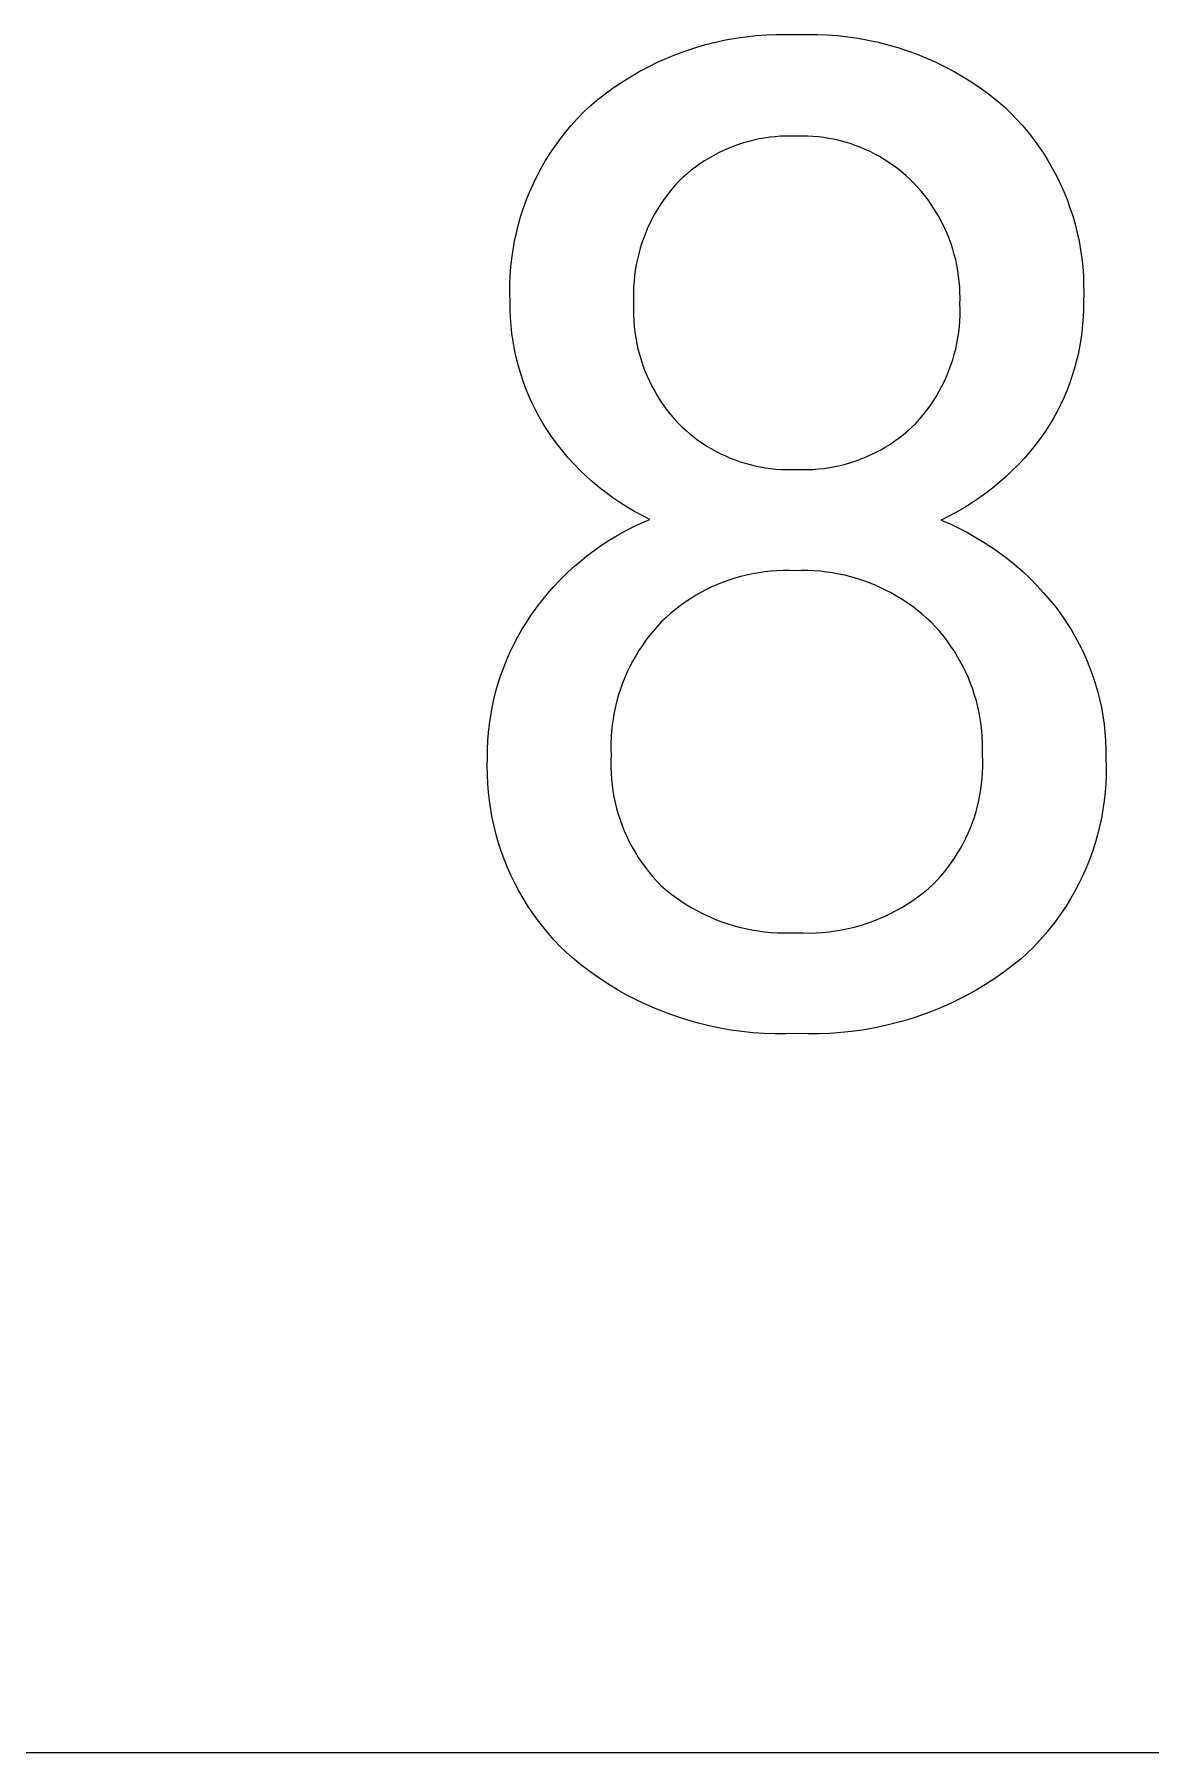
# Model space of a CAD drawing. Header units: millimetres. Extents: x 430 to 4403, y -1522 to 1254.
# Drawn here: x 3732.4 to 3775.6, y -1300.1 to -1233.6 of the extents above; entities that cross this region are included whole.
import ezdxf

# ---------------------------------------------------------------- set-up
doc = ezdxf.new("R2010")
doc.units = ezdxf.units.MM
doc.header["$MEASUREMENT"] = 0
doc.layers.add('Domyślny', color=7, linetype='Continuous', true_color=0x000000)

msp = doc.modelspace()

# ---------------------------------------------------------------- linework, layer by layer
at = {"layer": 'Domyślny', "color": 18, "lineweight": 15, "true_color": 0x000000}
for p, q in [((3757.595, -1234.271), (3757.972, -1234.147)), ((3757.972, -1234.147), (3758.352, -1234.037)), ((3758.352, -1234.037), (3758.736, -1233.94)), ((3758.736, -1233.94), (3759.123, -1233.856)), ((3759.123, -1233.856), (3759.512, -1233.786)), ((3759.512, -1233.786), (3759.904, -1233.729)), ((3759.904, -1233.729), (3760.298, -1233.686)), ((3760.298, -1233.686), (3760.693, -1233.656)), ((3760.693, -1233.656), (3761.088, -1233.641)), ((3761.088, -1233.641), (3761.484, -1233.639)), ((3761.484, -1233.639), (3761.88, -1233.65)), ((3761.88, -1233.65), (3762.276, -1233.639)), ((3762.276, -1233.639), (3762.672, -1233.641)), ((3762.672, -1233.641), (3763.068, -1233.657)), ((3763.068, -1233.657), (3763.462, -1233.687)), ((3763.462, -1233.687), (3763.856, -1233.73)), ((3763.856, -1233.73), (3764.248, -1233.787)), ((3764.248, -1233.787), (3764.637, -1233.857)), ((3764.637, -1233.857), (3765.024, -1233.941)), ((3765.024, -1233.941), (3765.408, -1234.038)), ((3765.408, -1234.038), (3765.788, -1234.149)), ((3765.788, -1234.149), (3766.165, -1234.272)), ((3755.791, -1235.079), (3756.14, -1234.893)), ((3756.14, -1234.893), (3756.495, -1234.718)), ((3756.495, -1234.718), (3756.857, -1234.556)), ((3756.857, -1234.556), (3757.224, -1234.407)), ((3757.224, -1234.407), (3757.595, -1234.271)), ((3766.165, -1234.272), (3766.536, -1234.409)), ((3766.536, -1234.409), (3766.903, -1234.558)), ((3766.903, -1234.558), (3767.264, -1234.72)), ((3767.264, -1234.72), (3767.62, -1234.894)), ((3767.62, -1234.894), (3767.969, -1235.081)), ((3754.785, -1235.71), (3755.113, -1235.488)), ((3755.113, -1235.488), (3755.448, -1235.278)), ((3755.448, -1235.278), (3755.791, -1235.079)), ((3767.969, -1235.081), (3768.312, -1235.279)), ((3768.312, -1235.279), (3768.647, -1235.489)), ((3768.647, -1235.489), (3768.975, -1235.711)), ((3753.85, -1236.442), (3754.153, -1236.187)), ((3754.153, -1236.187), (3754.465, -1235.943)), ((3754.465, -1235.943), (3754.785, -1235.71)), ((3768.975, -1235.711), (3769.296, -1235.944)), ((3769.296, -1235.944), (3769.608, -1236.187)), ((3769.608, -1236.187), (3769.911, -1236.442)), ((3753.151, -1237.168), (3753.376, -1236.918)), ((3753.376, -1236.918), (3753.609, -1236.676)), ((3753.609, -1236.676), (3753.85, -1236.442)), ((3769.911, -1236.442), (3770.153, -1236.675)), ((3770.153, -1236.675), (3770.386, -1236.917)), ((3770.386, -1236.917), (3770.611, -1237.167)), ((3752.73, -1237.69), (3752.936, -1237.426)), ((3752.936, -1237.426), (3753.151, -1237.168)), ((3761.255, -1237.584), (3761.046, -1237.599)), ((3761.463, -1237.575), (3761.255, -1237.584)), ((3761.672, -1237.574), (3761.463, -1237.575)), ((3761.88, -1237.58), (3761.672, -1237.574)), ((3762.089, -1237.576), (3761.88, -1237.58)), ((3762.298, -1237.58), (3762.089, -1237.576)), ((3762.507, -1237.59), (3762.298, -1237.58)), ((3762.715, -1237.608), (3762.507, -1237.59)), ((3770.611, -1237.167), (3770.826, -1237.424)), ((3770.826, -1237.424), (3771.033, -1237.689)), ((3752.167, -1238.526), (3752.345, -1238.241)), ((3752.345, -1238.241), (3752.532, -1237.962)), ((3752.532, -1237.962), (3752.73, -1237.69)), ((3758.853, -1238.227), (3758.668, -1238.324)), ((3759.041, -1238.137), (3758.853, -1238.227)), ((3759.232, -1238.053), (3759.041, -1238.137)), ((3759.425, -1237.975), (3759.232, -1238.053)), ((3759.621, -1237.904), (3759.425, -1237.975)), ((3759.82, -1237.84), (3759.621, -1237.904)), ((3760.021, -1237.783), (3759.82, -1237.84)), ((3760.223, -1237.732), (3760.021, -1237.783)), ((3760.427, -1237.688), (3760.223, -1237.732)), ((3760.632, -1237.652), (3760.427, -1237.688)), ((3760.839, -1237.622), (3760.632, -1237.652)), ((3761.046, -1237.599), (3760.839, -1237.622)), ((3762.923, -1237.634), (3762.715, -1237.608)), ((3763.129, -1237.666), (3762.923, -1237.634)), ((3763.335, -1237.706), (3763.129, -1237.666)), ((3763.539, -1237.752), (3763.335, -1237.706)), ((3763.741, -1237.806), (3763.539, -1237.752)), ((3763.941, -1237.867), (3763.741, -1237.806)), ((3764.138, -1237.934), (3763.941, -1237.867)), ((3764.334, -1238.009), (3764.138, -1237.934)), ((3764.527, -1238.09), (3764.334, -1238.009)), ((3764.716, -1238.177), (3764.527, -1238.09)), ((3764.903, -1238.272), (3764.716, -1238.177)), ((3771.033, -1237.689), (3771.231, -1237.961)), ((3771.231, -1237.961), (3771.419, -1238.239)), ((3771.419, -1238.239), (3771.597, -1238.524)), ((3751.841, -1239.113), (3751.999, -1238.817)), ((3751.999, -1238.817), (3752.167, -1238.526)), ((3757.799, -1238.9), (3757.638, -1239.032)), ((3757.965, -1238.773), (3757.799, -1238.9)), ((3758.135, -1238.652), (3757.965, -1238.773)), ((3758.309, -1238.537), (3758.135, -1238.652)), ((3758.486, -1238.427), (3758.309, -1238.537)), ((3758.668, -1238.324), (3758.486, -1238.427)), ((3765.086, -1238.372), (3764.903, -1238.272)), ((3765.266, -1238.479), (3765.086, -1238.372)), ((3765.442, -1238.592), (3765.266, -1238.479)), ((3765.613, -1238.711), (3765.442, -1238.592)), ((3765.781, -1238.836), (3765.613, -1238.711)), ((3765.944, -1238.967), (3765.781, -1238.836)), ((3771.597, -1238.524), (3771.765, -1238.815)), ((3771.765, -1238.815), (3771.923, -1239.111)), ((3751.557, -1239.722), (3751.694, -1239.415)), ((3751.694, -1239.415), (3751.841, -1239.113)), ((3757.182, -1239.473), (3757.041, -1239.637)), ((3757.329, -1239.313), (3757.182, -1239.473)), ((3757.481, -1239.17), (3757.329, -1239.313)), ((3757.638, -1239.032), (3757.481, -1239.17)), ((3766.103, -1239.104), (3765.944, -1238.967)), ((3766.256, -1239.245), (3766.103, -1239.104)), ((3766.405, -1239.392), (3766.256, -1239.245)), ((3766.551, -1239.549), (3766.405, -1239.392)), ((3766.692, -1239.71), (3766.551, -1239.549)), ((3771.923, -1239.111), (3772.071, -1239.413)), ((3772.071, -1239.413), (3772.207, -1239.72)), ((3751.316, -1240.348), (3751.431, -1240.033)), ((3751.431, -1240.033), (3751.557, -1239.722)), ((3756.652, -1240.159), (3756.534, -1240.341)), ((3756.776, -1239.98), (3756.652, -1240.159)), ((3756.906, -1239.807), (3756.776, -1239.98)), ((3757.041, -1239.637), (3756.906, -1239.807)), ((3766.828, -1239.876), (3766.692, -1239.71)), ((3766.957, -1240.046), (3766.828, -1239.876)), ((3767.081, -1240.22), (3766.957, -1240.046)), ((3767.199, -1240.399), (3767.081, -1240.22)), ((3772.207, -1239.72), (3772.334, -1240.031)), ((3772.334, -1240.031), (3772.449, -1240.347)), ((3751.118, -1240.99), (3751.211, -1240.668)), ((3751.211, -1240.668), (3751.316, -1240.348)), ((3756.219, -1240.909), (3756.126, -1241.106)), ((3756.317, -1240.716), (3756.219, -1240.909)), ((3756.423, -1240.527), (3756.317, -1240.716)), ((3756.534, -1240.341), (3756.423, -1240.527)), ((3767.311, -1240.582), (3767.199, -1240.399)), ((3767.417, -1240.768), (3767.311, -1240.582)), ((3767.517, -1240.957), (3767.417, -1240.768)), ((3772.449, -1240.347), (3772.553, -1240.666)), ((3772.553, -1240.666), (3772.646, -1240.989)), ((3750.966, -1241.644), (3751.036, -1241.316)), ((3751.036, -1241.316), (3751.118, -1240.99)), ((3755.962, -1241.507), (3755.89, -1241.712)), ((3756.041, -1241.305), (3755.962, -1241.507)), ((3756.126, -1241.106), (3756.041, -1241.305)), ((3767.61, -1241.15), (3767.517, -1240.957)), ((3767.696, -1241.346), (3767.61, -1241.15)), ((3767.776, -1241.545), (3767.696, -1241.346)), ((3767.849, -1241.746), (3767.776, -1241.545)), ((3772.646, -1240.989), (3772.728, -1241.315)), ((3772.728, -1241.315), (3772.798, -1241.643)), ((3750.859, -1242.307), (3750.906, -1241.975)), ((3750.906, -1241.975), (3750.966, -1241.644)), ((3755.767, -1242.128), (3755.716, -1242.339)), ((3755.825, -1241.919), (3755.767, -1242.128)), ((3755.89, -1241.712), (3755.825, -1241.919)), ((3767.915, -1241.95), (3767.849, -1241.746)), ((3767.975, -1242.155), (3767.915, -1241.95)), ((3768.027, -1242.363), (3767.975, -1242.155)), ((3772.798, -1241.643), (3772.857, -1241.974)), ((3772.857, -1241.974), (3772.905, -1242.307)), ((3750.798, -1242.976), (3750.822, -1242.641)), ((3750.822, -1242.641), (3750.859, -1242.307)), ((3755.636, -1242.765), (3755.607, -1242.98)), ((3755.673, -1242.551), (3755.636, -1242.765)), ((3755.716, -1242.339), (3755.673, -1242.551)), ((3768.073, -1242.572), (3768.027, -1242.363)), ((3768.111, -1242.783), (3768.073, -1242.572)), ((3768.142, -1242.994), (3768.111, -1242.783)), ((3772.905, -1242.307), (3772.941, -1242.641)), ((3772.941, -1242.641), (3772.965, -1242.976)), ((3750.783, -1243.647), (3750.785, -1243.312)), ((3750.785, -1243.312), (3750.798, -1242.976)), ((3755.57, -1243.412), (3755.562, -1243.629)), ((3755.585, -1243.196), (3755.57, -1243.412)), ((3755.607, -1242.98), (3755.585, -1243.196)), ((3768.166, -1243.207), (3768.142, -1242.994)), ((3768.183, -1243.421), (3768.166, -1243.207)), ((3768.193, -1243.634), (3768.183, -1243.421)), ((3772.965, -1242.976), (3772.977, -1243.311)), ((3772.977, -1243.311), (3772.978, -1243.647)), ((3750.793, -1243.983), (3750.783, -1243.647)), ((3750.795, -1244.293), (3750.793, -1243.983)), ((3755.562, -1243.629), (3755.562, -1243.846)), ((3755.562, -1243.846), (3755.569, -1244.063)), ((3755.569, -1244.063), (3755.564, -1244.283)), ((3768.191, -1244.063), (3768.196, -1243.849)), ((3768.197, -1244.283), (3768.191, -1244.063)), ((3768.196, -1243.849), (3768.193, -1243.634)), ((3772.978, -1243.647), (3772.967, -1243.983)), ((3772.967, -1243.983), (3772.967, -1244.278)), ((3750.807, -1244.603), (3750.795, -1244.293)), ((3750.83, -1244.912), (3750.807, -1244.603)), ((3755.564, -1244.283), (3755.566, -1244.504)), ((3755.566, -1244.504), (3755.576, -1244.725)), ((3755.576, -1244.725), (3755.593, -1244.945)), ((3768.17, -1244.943), (3768.186, -1244.723)), ((3768.186, -1244.723), (3768.196, -1244.503)), ((3768.196, -1244.503), (3768.197, -1244.283)), ((3772.937, -1244.866), (3772.907, -1245.16)), ((3772.957, -1244.572), (3772.937, -1244.866)), ((3772.967, -1244.278), (3772.957, -1244.572)), ((3750.863, -1245.22), (3750.83, -1244.912)), ((3750.907, -1245.526), (3750.863, -1245.22)), ((3750.962, -1245.831), (3750.907, -1245.526)), ((3755.593, -1244.945), (3755.618, -1245.164)), ((3755.618, -1245.164), (3755.651, -1245.383)), ((3755.651, -1245.383), (3755.691, -1245.6)), ((3768.074, -1245.597), (3768.113, -1245.38)), ((3768.113, -1245.38), (3768.145, -1245.162)), ((3768.145, -1245.162), (3768.17, -1244.943)), ((3772.867, -1245.452), (3772.818, -1245.742)), ((3772.907, -1245.16), (3772.867, -1245.452)), ((3751.027, -1246.134), (3750.962, -1245.831)), ((3751.103, -1246.435), (3751.027, -1246.134)), ((3755.691, -1245.6), (3755.739, -1245.815)), ((3755.739, -1245.815), (3755.795, -1246.029)), ((3755.795, -1246.029), (3755.857, -1246.241)), ((3767.842, -1246.446), (3767.911, -1246.237)), ((3767.911, -1246.237), (3767.972, -1246.025)), ((3767.972, -1246.025), (3768.027, -1245.812)), ((3768.027, -1245.812), (3768.074, -1245.597)), ((3772.759, -1246.031), (3772.691, -1246.317)), ((3772.818, -1245.742), (3772.759, -1246.031)), ((3751.189, -1246.732), (3751.103, -1246.435)), ((3751.286, -1247.027), (3751.189, -1246.732)), ((3755.857, -1246.241), (3755.928, -1246.45)), ((3755.928, -1246.45), (3756.005, -1246.657)), ((3756.005, -1246.657), (3756.09, -1246.861)), ((3756.09, -1246.861), (3756.181, -1247.062)), ((3767.592, -1247.058), (3767.682, -1246.857)), ((3767.682, -1246.857), (3767.765, -1246.653)), ((3767.765, -1246.653), (3767.842, -1246.446)), ((3772.525, -1246.883), (3772.428, -1247.161)), ((3772.613, -1246.602), (3772.525, -1246.883)), ((3772.691, -1246.317), (3772.613, -1246.602)), ((3751.392, -1247.318), (3751.286, -1247.027)), ((3751.508, -1247.605), (3751.392, -1247.318)), ((3756.181, -1247.062), (3756.28, -1247.26)), ((3756.28, -1247.26), (3756.385, -1247.454)), ((3756.385, -1247.454), (3756.497, -1247.644)), ((3767.28, -1247.64), (3767.391, -1247.45)), ((3767.391, -1247.45), (3767.495, -1247.256)), ((3767.495, -1247.256), (3767.592, -1247.058)), ((3772.322, -1247.436), (3772.207, -1247.707)), ((3772.428, -1247.161), (3772.322, -1247.436)), ((3751.635, -1247.888), (3751.508, -1247.605)), ((3751.771, -1248.166), (3751.635, -1247.888)), ((3751.916, -1248.44), (3751.771, -1248.166)), ((3756.497, -1247.644), (3756.616, -1247.83)), ((3756.616, -1247.83), (3756.741, -1248.012)), ((3756.741, -1248.012), (3756.872, -1248.19)), ((3756.872, -1248.19), (3757.01, -1248.362)), ((3766.774, -1248.361), (3766.91, -1248.187)), ((3766.91, -1248.187), (3767.039, -1248.009)), ((3767.039, -1248.009), (3767.163, -1247.827)), ((3767.163, -1247.827), (3767.28, -1247.64)), ((3772.083, -1247.975), (3771.949, -1248.237)), ((3772.207, -1247.707), (3772.083, -1247.975)), ((3752.071, -1248.708), (3751.916, -1248.44)), ((3752.235, -1248.971), (3752.071, -1248.708)), ((3757.01, -1248.362), (3757.153, -1248.53)), ((3757.153, -1248.53), (3757.303, -1248.693)), ((3757.303, -1248.693), (3757.447, -1248.835)), ((3757.447, -1248.835), (3757.597, -1248.971)), ((3766.175, -1248.982), (3766.332, -1248.84)), ((3766.332, -1248.84), (3766.484, -1248.693)), ((3766.484, -1248.693), (3766.632, -1248.53)), ((3766.632, -1248.53), (3766.774, -1248.361)), ((3771.657, -1248.749), (3771.499, -1248.997)), ((3771.808, -1248.496), (3771.657, -1248.749)), ((3771.949, -1248.237), (3771.808, -1248.496)), ((3752.424, -1249.244), (3752.235, -1248.971)), ((3752.621, -1249.51), (3752.424, -1249.244)), ((3752.827, -1249.77), (3752.621, -1249.51)), ((3757.597, -1248.971), (3757.75, -1249.103)), ((3757.75, -1249.103), (3757.908, -1249.23)), ((3757.908, -1249.23), (3758.071, -1249.351)), ((3758.071, -1249.351), (3758.237, -1249.466)), ((3758.237, -1249.466), (3758.407, -1249.576)), ((3765.32, -1249.606), (3765.5, -1249.493)), ((3765.5, -1249.493), (3765.675, -1249.374)), ((3765.675, -1249.374), (3765.846, -1249.249)), ((3765.846, -1249.249), (3766.013, -1249.119)), ((3766.013, -1249.119), (3766.175, -1248.982)), ((3771.102, -1249.538), (3770.89, -1249.798)), ((3771.305, -1249.271), (3771.102, -1249.538)), ((3771.499, -1248.997), (3771.305, -1249.271)), ((3753.042, -1250.023), (3752.827, -1249.77)), ((3753.265, -1250.268), (3753.042, -1250.023)), ((3758.407, -1249.576), (3758.581, -1249.68)), ((3758.581, -1249.68), (3758.758, -1249.778)), ((3758.758, -1249.778), (3758.938, -1249.87)), ((3758.938, -1249.87), (3759.121, -1249.956)), ((3759.121, -1249.956), (3759.307, -1250.036)), ((3759.307, -1250.036), (3759.496, -1250.11)), ((3759.496, -1250.11), (3759.687, -1250.177)), ((3759.687, -1250.177), (3759.88, -1250.238)), ((3763.767, -1250.271), (3763.971, -1250.212)), ((3763.971, -1250.212), (3764.172, -1250.145)), ((3764.172, -1250.145), (3764.371, -1250.072)), ((3764.371, -1250.072), (3764.567, -1249.992)), ((3764.567, -1249.992), (3764.76, -1249.905)), ((3764.76, -1249.905), (3764.95, -1249.812)), ((3764.95, -1249.812), (3765.137, -1249.712)), ((3765.137, -1249.712), (3765.32, -1249.606)), ((3770.67, -1250.051), (3770.442, -1250.296)), ((3770.89, -1249.798), (3770.67, -1250.051)), ((3753.496, -1250.506), (3753.265, -1250.268)), ((3753.735, -1250.735), (3753.496, -1250.506)), ((3753.982, -1250.957), (3753.735, -1250.735)), ((3759.88, -1250.238), (3760.075, -1250.292)), ((3760.075, -1250.292), (3760.272, -1250.34)), ((3760.272, -1250.34), (3760.47, -1250.381)), ((3760.47, -1250.381), (3760.669, -1250.415)), ((3760.669, -1250.415), (3760.87, -1250.443)), ((3760.87, -1250.443), (3761.071, -1250.464)), ((3761.071, -1250.464), (3761.273, -1250.478)), ((3761.273, -1250.478), (3761.475, -1250.485)), ((3761.475, -1250.485), (3761.678, -1250.485)), ((3761.678, -1250.485), (3761.88, -1250.479)), ((3761.88, -1250.479), (3762.092, -1250.485)), ((3762.092, -1250.485), (3762.304, -1250.484)), ((3762.304, -1250.484), (3762.515, -1250.475)), ((3762.515, -1250.475), (3762.727, -1250.46)), ((3762.727, -1250.46), (3762.937, -1250.436)), ((3762.937, -1250.436), (3763.147, -1250.406)), ((3763.147, -1250.406), (3763.355, -1250.368)), ((3763.355, -1250.368), (3763.562, -1250.323)), ((3763.562, -1250.323), (3763.767, -1250.271)), ((3769.961, -1250.764), (3769.71, -1250.986)), ((3770.205, -1250.534), (3769.961, -1250.764)), ((3770.442, -1250.296), (3770.205, -1250.534)), ((3754.236, -1251.17), (3753.982, -1250.957)), ((3754.496, -1251.375), (3754.236, -1251.17)), ((3754.764, -1251.571), (3754.496, -1251.375)), ((3769.185, -1251.403), (3768.913, -1251.599)), ((3769.451, -1251.199), (3769.185, -1251.403)), ((3769.71, -1250.986), (3769.451, -1251.199)), ((3755.038, -1251.758), (3754.764, -1251.571)), ((3755.318, -1251.936), (3755.038, -1251.758)), ((3755.604, -1252.104), (3755.318, -1251.936)), ((3755.895, -1252.262), (3755.604, -1252.104)), ((3768.06, -1252.131), (3767.764, -1252.289)), ((3768.35, -1251.963), (3768.06, -1252.131)), ((3768.635, -1251.786), (3768.35, -1251.963)), ((3768.913, -1251.599), (3768.635, -1251.786)), ((3754.928, -1253.035), (3755.236, -1252.863)), ((3755.236, -1252.863), (3755.549, -1252.701)), ((3755.549, -1252.701), (3755.868, -1252.551)), ((3755.868, -1252.551), (3756.191, -1252.411)), ((3756.191, -1252.411), (3755.895, -1252.262)), ((3767.764, -1252.289), (3767.463, -1252.437)), ((3767.463, -1252.437), (3767.809, -1252.587)), ((3767.809, -1252.587), (3768.15, -1252.748)), ((3768.15, -1252.748), (3768.485, -1252.921)), ((3754.043, -1253.612), (3754.332, -1253.41)), ((3754.332, -1253.41), (3754.627, -1253.217)), ((3754.627, -1253.217), (3754.928, -1253.035)), ((3768.485, -1252.921), (3768.813, -1253.106)), ((3768.813, -1253.106), (3769.135, -1253.302)), ((3769.135, -1253.302), (3769.45, -1253.509)), ((3769.45, -1253.509), (3769.758, -1253.727)), ((3753.222, -1254.278), (3753.488, -1254.047)), ((3753.488, -1254.047), (3753.762, -1253.825)), ((3753.762, -1253.825), (3754.043, -1253.612)), ((3769.758, -1253.727), (3770.057, -1253.955)), ((3770.057, -1253.955), (3770.349, -1254.194)), ((3770.349, -1254.194), (3770.632, -1254.443)), ((3752.473, -1255.023), (3752.714, -1254.766)), ((3752.714, -1254.766), (3752.964, -1254.517)), ((3752.964, -1254.517), (3753.222, -1254.278)), ((3759.035, -1254.841), (3758.815, -1254.929)), ((3759.258, -1254.76), (3759.035, -1254.841)), ((3759.484, -1254.687), (3759.258, -1254.76)), ((3759.712, -1254.622), (3759.484, -1254.687)), ((3759.942, -1254.565), (3759.712, -1254.622)), ((3760.175, -1254.516), (3759.942, -1254.565)), ((3760.408, -1254.474), (3760.175, -1254.516)), ((3760.643, -1254.441), (3760.408, -1254.474)), ((3760.879, -1254.415), (3760.643, -1254.441)), ((3761.116, -1254.398), (3760.879, -1254.415)), ((3761.353, -1254.389), (3761.116, -1254.398)), ((3761.59, -1254.388), (3761.353, -1254.389)), ((3761.827, -1254.395), (3761.59, -1254.388)), ((3762.068, -1254.389), (3761.827, -1254.395)), ((3762.309, -1254.392), (3762.068, -1254.389)), ((3762.549, -1254.402), (3762.309, -1254.392)), ((3762.789, -1254.42), (3762.549, -1254.402)), ((3763.028, -1254.447), (3762.789, -1254.42)), ((3763.266, -1254.481), (3763.028, -1254.447)), ((3763.503, -1254.524), (3763.266, -1254.481)), ((3763.738, -1254.575), (3763.503, -1254.524)), ((3763.972, -1254.633), (3763.738, -1254.575)), ((3764.203, -1254.699), (3763.972, -1254.633)), ((3764.432, -1254.773), (3764.203, -1254.699)), ((3764.659, -1254.855), (3764.432, -1254.773)), ((3764.882, -1254.945), (3764.659, -1254.855)), ((3770.632, -1254.443), (3770.906, -1254.702)), ((3770.906, -1254.702), (3771.171, -1254.97)), ((3752.018, -1255.561), (3752.241, -1255.288)), ((3752.241, -1255.288), (3752.473, -1255.023)), ((3757.766, -1255.481), (3757.568, -1255.612)), ((3757.968, -1255.356), (3757.766, -1255.481)), ((3758.174, -1255.239), (3757.968, -1255.356)), ((3758.384, -1255.128), (3758.174, -1255.239)), ((3758.598, -1255.025), (3758.384, -1255.128)), ((3758.815, -1254.929), (3758.598, -1255.025)), ((3765.102, -1255.041), (3764.882, -1254.945)), ((3765.319, -1255.146), (3765.102, -1255.041)), ((3765.533, -1255.257), (3765.319, -1255.146)), ((3765.742, -1255.376), (3765.533, -1255.257)), ((3765.947, -1255.501), (3765.742, -1255.376)), ((3766.148, -1255.634), (3765.947, -1255.501)), ((3771.171, -1254.97), (3771.427, -1255.247)), ((3771.427, -1255.247), (3771.673, -1255.532)), ((3771.673, -1255.532), (3771.908, -1255.826)), ((3751.421, -1256.399), (3751.6, -1256.129)), ((3751.6, -1256.129), (3751.804, -1255.841)), ((3751.804, -1255.841), (3752.018, -1255.561)), ((3756.827, -1256.203), (3756.654, -1256.367)), ((3757.004, -1256.046), (3756.827, -1256.203)), ((3757.187, -1255.895), (3757.004, -1256.046)), ((3757.375, -1255.751), (3757.187, -1255.895)), ((3757.568, -1255.612), (3757.375, -1255.751)), ((3766.345, -1255.773), (3766.148, -1255.634)), ((3766.536, -1255.918), (3766.345, -1255.773)), ((3766.723, -1256.071), (3766.536, -1255.918)), ((3766.904, -1256.229), (3766.723, -1256.071)), ((3771.908, -1255.826), (3772.134, -1256.129)), ((3772.134, -1256.129), (3772.317, -1256.398)), ((3751.09, -1256.958), (3751.251, -1256.676)), ((3751.251, -1256.676), (3751.421, -1256.399)), ((3756.337, -1256.719), (3756.188, -1256.902)), ((3756.493, -1256.54), (3756.337, -1256.719)), ((3756.654, -1256.367), (3756.493, -1256.54)), ((3767.08, -1256.393), (3766.904, -1256.229)), ((3767.243, -1256.564), (3767.08, -1256.393)), ((3767.4, -1256.741), (3767.243, -1256.564)), ((3767.55, -1256.923), (3767.4, -1256.741)), ((3772.317, -1256.398), (3772.49, -1256.673)), ((3772.49, -1256.673), (3772.654, -1256.954)), ((3750.667, -1257.835), (3750.798, -1257.538)), ((3750.798, -1257.538), (3750.939, -1257.246)), ((3750.939, -1257.246), (3751.09, -1256.958)), ((3755.778, -1257.483), (3755.654, -1257.685)), ((3755.908, -1257.285), (3755.778, -1257.483)), ((3756.045, -1257.091), (3755.908, -1257.285)), ((3756.188, -1256.902), (3756.045, -1257.091)), ((3767.695, -1257.11), (3767.55, -1256.923)), ((3767.833, -1257.302), (3767.695, -1257.11)), ((3767.965, -1257.498), (3767.833, -1257.302)), ((3768.089, -1257.699), (3767.965, -1257.498)), ((3772.654, -1256.954), (3772.808, -1257.241)), ((3772.808, -1257.241), (3772.952, -1257.533)), ((3772.952, -1257.533), (3773.085, -1257.83)), ((3750.436, -1258.442), (3750.547, -1258.137)), ((3750.547, -1258.137), (3750.667, -1257.835)), ((3755.429, -1258.101), (3755.326, -1258.315)), ((3755.538, -1257.891), (3755.429, -1258.101)), ((3755.654, -1257.685), (3755.538, -1257.891)), ((3768.207, -1257.904), (3768.089, -1257.699)), ((3768.318, -1258.113), (3768.207, -1257.904)), ((3768.421, -1258.325), (3768.318, -1258.113)), ((3773.085, -1257.83), (3773.208, -1258.131)), ((3773.208, -1258.131), (3773.321, -1258.436)), ((3750.247, -1259.063), (3750.336, -1258.751)), ((3750.336, -1258.751), (3750.436, -1258.442)), ((3755.144, -1258.752), (3755.064, -1258.975)), ((3755.231, -1258.532), (3755.144, -1258.752)), ((3755.326, -1258.315), (3755.231, -1258.532)), ((3768.517, -1258.541), (3768.421, -1258.325)), ((3768.606, -1258.76), (3768.517, -1258.541)), ((3768.687, -1258.982), (3768.606, -1258.76)), ((3773.321, -1258.436), (3773.423, -1258.745)), ((3773.423, -1258.745), (3773.514, -1259.058)), ((3750.1, -1259.696), (3750.168, -1259.378)), ((3750.168, -1259.378), (3750.247, -1259.063)), ((3754.926, -1259.428), (3754.869, -1259.658)), ((3754.991, -1259.2), (3754.926, -1259.428)), ((3755.064, -1258.975), (3754.991, -1259.2)), ((3768.761, -1259.207), (3768.687, -1258.982)), ((3768.827, -1259.434), (3768.761, -1259.207)), ((3768.885, -1259.663), (3768.827, -1259.434)), ((3773.514, -1259.058), (3773.594, -1259.373)), ((3773.594, -1259.373), (3773.663, -1259.691)), ((3749.996, -1260.337), (3750.042, -1260.015)), ((3750.042, -1260.015), (3750.1, -1259.696)), ((3754.778, -1260.123), (3754.745, -1260.358)), ((3754.82, -1259.89), (3754.778, -1260.123)), ((3754.869, -1259.658), (3754.82, -1259.89)), ((3768.936, -1259.894), (3768.885, -1259.663)), ((3768.978, -1260.127), (3768.936, -1259.894)), ((3769.012, -1260.36), (3768.978, -1260.127)), ((3773.663, -1259.691), (3773.72, -1260.012)), ((3773.72, -1260.012), (3773.767, -1260.334)), ((3749.936, -1260.983), (3749.96, -1260.659)), ((3749.96, -1260.659), (3749.996, -1260.337)), ((3754.701, -1260.829), (3754.692, -1261.066)), ((3754.719, -1260.593), (3754.701, -1260.829)), ((3754.745, -1260.358), (3754.719, -1260.593)), ((3769.039, -1260.595), (3769.012, -1260.36)), ((3769.057, -1260.831), (3769.039, -1260.595)), ((3769.068, -1261.067), (3769.057, -1260.831)), ((3773.767, -1260.334), (3773.802, -1260.657)), ((3773.802, -1260.657), (3773.826, -1260.982)), ((3749.92, -1261.632), (3749.923, -1261.308)), ((3749.923, -1261.308), (3749.936, -1260.983)), ((3754.692, -1261.066), (3754.69, -1261.303)), ((3754.69, -1261.303), (3754.696, -1261.54)), ((3769.064, -1261.54), (3769.07, -1261.303)), ((3769.07, -1261.303), (3769.068, -1261.067)), ((3773.826, -1260.982), (3773.839, -1261.307)), ((3773.839, -1261.307), (3773.84, -1261.632)), ((3749.912, -1261.967), (3749.92, -1261.632)), ((3749.915, -1262.301), (3749.912, -1261.967)), ((3754.696, -1261.54), (3754.688, -1261.77)), ((3754.688, -1261.77), (3754.688, -1262.001)), ((3754.688, -1262.001), (3754.696, -1262.232)), ((3769.073, -1261.76), (3769.064, -1261.54)), ((3769.067, -1262.202), (3769.073, -1261.981)), ((3769.073, -1261.981), (3769.073, -1261.76)), ((3773.84, -1261.632), (3773.85, -1261.968)), ((3773.85, -1261.968), (3773.847, -1262.303)), ((3749.929, -1262.636), (3749.915, -1262.301)), ((3749.955, -1262.969), (3749.929, -1262.636)), ((3754.696, -1262.232), (3754.712, -1262.462)), ((3754.712, -1262.462), (3754.736, -1262.692)), ((3754.736, -1262.692), (3754.768, -1262.92)), ((3768.967, -1263.078), (3769.003, -1262.86)), ((3769.003, -1262.86), (3769.031, -1262.641)), ((3769.031, -1262.641), (3769.053, -1262.422)), ((3769.053, -1262.422), (3769.067, -1262.202)), ((3773.834, -1262.639), (3773.809, -1262.973)), ((3773.847, -1262.303), (3773.834, -1262.639)), ((3749.992, -1263.302), (3749.955, -1262.969)), ((3750.041, -1263.633), (3749.992, -1263.302)), ((3754.768, -1262.92), (3754.808, -1263.148)), ((3754.808, -1263.148), (3754.856, -1263.373)), ((3754.856, -1263.373), (3754.911, -1263.598)), ((3768.815, -1263.722), (3768.872, -1263.509)), ((3768.872, -1263.509), (3768.923, -1263.294)), ((3768.923, -1263.294), (3768.967, -1263.078)), ((3773.772, -1263.307), (3773.724, -1263.639)), ((3773.809, -1262.973), (3773.772, -1263.307)), ((3750.1, -1263.962), (3750.041, -1263.633)), ((3750.171, -1264.289), (3750.1, -1263.962)), ((3754.911, -1263.598), (3754.975, -1263.819)), ((3754.975, -1263.819), (3755.046, -1264.039)), ((3755.046, -1264.039), (3755.124, -1264.256)), ((3768.598, -1264.348), (3768.677, -1264.142)), ((3768.677, -1264.142), (3768.75, -1263.933)), ((3768.75, -1263.933), (3768.815, -1263.722)), ((3773.665, -1263.97), (3773.595, -1264.298)), ((3773.724, -1263.639), (3773.665, -1263.97)), ((3750.253, -1264.613), (3750.171, -1264.289)), ((3750.346, -1264.935), (3750.253, -1264.613)), ((3755.124, -1264.256), (3755.21, -1264.47)), ((3755.21, -1264.47), (3755.303, -1264.681)), ((3755.303, -1264.681), (3755.404, -1264.889)), ((3768.32, -1264.948), (3768.42, -1264.751)), ((3768.42, -1264.751), (3768.513, -1264.551)), ((3768.513, -1264.551), (3768.598, -1264.348)), ((3773.513, -1264.623), (3773.421, -1264.946)), ((3773.595, -1264.298), (3773.513, -1264.623)), ((3750.45, -1265.253), (3750.346, -1264.935)), ((3750.564, -1265.567), (3750.45, -1265.253)), ((3755.404, -1264.889), (3755.512, -1265.093)), ((3755.512, -1265.093), (3755.627, -1265.293)), ((3755.627, -1265.293), (3755.749, -1265.49)), ((3755.749, -1265.49), (3755.877, -1265.681)), ((3767.858, -1265.7), (3767.983, -1265.518)), ((3767.983, -1265.518), (3768.102, -1265.332)), ((3768.102, -1265.332), (3768.214, -1265.142)), ((3768.214, -1265.142), (3768.32, -1264.948)), ((3773.317, -1265.265), (3773.203, -1265.581)), ((3773.421, -1264.946), (3773.317, -1265.265)), ((3750.689, -1265.878), (3750.564, -1265.567)), ((3750.825, -1266.183), (3750.689, -1265.878)), ((3750.971, -1266.484), (3750.825, -1266.183)), ((3755.877, -1265.681), (3756.012, -1265.869)), ((3756.012, -1265.869), (3756.153, -1266.051)), ((3756.153, -1266.051), (3756.301, -1266.228)), ((3767.448, -1266.219), (3767.59, -1266.05)), ((3767.59, -1266.05), (3767.727, -1265.877)), ((3767.727, -1265.877), (3767.858, -1265.7)), ((3773.078, -1265.892), (3772.942, -1266.199)), ((3773.203, -1265.581), (3773.078, -1265.892)), ((3751.127, -1266.78), (3750.971, -1266.484)), ((3751.293, -1267.071), (3751.127, -1266.78)), ((3756.301, -1266.228), (3756.455, -1266.4)), ((3756.455, -1266.4), (3756.615, -1266.567)), ((3756.615, -1266.567), (3756.803, -1266.73)), ((3756.803, -1266.73), (3756.997, -1266.886)), ((3766.766, -1266.864), (3766.959, -1266.706)), ((3766.959, -1266.706), (3767.146, -1266.541)), ((3767.146, -1266.541), (3767.3, -1266.382)), ((3767.3, -1266.382), (3767.448, -1266.219)), ((3772.639, -1266.798), (3772.473, -1267.09)), ((3772.796, -1266.501), (3772.639, -1266.798)), ((3772.942, -1266.199), (3772.796, -1266.501)), ((3751.469, -1267.355), (3751.293, -1267.071)), ((3751.654, -1267.634), (3751.469, -1267.355)), ((3756.997, -1266.886), (3757.196, -1267.036)), ((3757.196, -1267.036), (3757.4, -1267.178)), ((3757.4, -1267.178), (3757.608, -1267.314)), ((3757.608, -1267.314), (3757.822, -1267.442)), ((3757.822, -1267.442), (3758.039, -1267.563)), ((3765.727, -1267.551), (3765.944, -1267.429)), ((3765.944, -1267.429), (3766.157, -1267.298)), ((3766.157, -1267.298), (3766.365, -1267.161)), ((3766.365, -1267.161), (3766.568, -1267.016)), ((3766.568, -1267.016), (3766.766, -1266.864)), ((3772.297, -1267.375), (3772.111, -1267.655)), ((3772.473, -1267.09), (3772.297, -1267.375)), ((3751.849, -1267.906), (3751.654, -1267.634)), ((3752.053, -1268.171), (3751.849, -1267.906)), ((3752.266, -1268.429), (3752.053, -1268.171)), ((3758.039, -1267.563), (3758.261, -1267.676)), ((3758.261, -1267.676), (3758.486, -1267.782)), ((3758.486, -1267.782), (3758.715, -1267.88)), ((3758.715, -1267.88), (3758.947, -1267.97)), ((3758.947, -1267.97), (3759.182, -1268.052)), ((3759.182, -1268.052), (3759.419, -1268.126)), ((3759.419, -1268.126), (3759.659, -1268.192)), ((3764.106, -1268.19), (3764.346, -1268.123)), ((3764.346, -1268.123), (3764.584, -1268.048)), ((3764.584, -1268.048), (3764.819, -1267.965)), ((3764.819, -1267.965), (3765.052, -1267.873)), ((3765.052, -1267.873), (3765.28, -1267.774)), ((3765.28, -1267.774), (3765.506, -1267.666)), ((3765.506, -1267.666), (3765.727, -1267.551)), ((3771.916, -1267.928), (3771.711, -1268.194)), ((3772.111, -1267.655), (3771.916, -1267.928)), ((3752.487, -1268.68), (3752.266, -1268.429)), ((3752.717, -1268.923), (3752.487, -1268.68)), ((3759.659, -1268.192), (3759.902, -1268.249)), ((3759.902, -1268.249), (3760.146, -1268.298)), ((3760.146, -1268.298), (3760.391, -1268.339)), ((3760.391, -1268.339), (3760.638, -1268.372)), ((3760.638, -1268.372), (3760.886, -1268.396)), ((3760.886, -1268.396), (3761.134, -1268.411)), ((3761.134, -1268.411), (3761.383, -1268.418)), ((3761.383, -1268.418), (3761.632, -1268.416)), ((3761.632, -1268.416), (3761.88, -1268.406)), ((3761.88, -1268.406), (3762.129, -1268.417)), ((3762.129, -1268.417), (3762.379, -1268.419)), ((3762.379, -1268.419), (3762.628, -1268.412)), ((3762.628, -1268.412), (3762.877, -1268.396)), ((3762.877, -1268.396), (3763.126, -1268.372)), ((3763.126, -1268.372), (3763.373, -1268.339)), ((3763.373, -1268.339), (3763.619, -1268.298)), ((3763.619, -1268.298), (3763.863, -1268.248)), ((3763.863, -1268.248), (3764.106, -1268.19)), ((3771.275, -1268.705), (3771.045, -1268.948)), ((3771.498, -1268.453), (3771.275, -1268.705)), ((3771.711, -1268.194), (3771.498, -1268.453)), ((3752.955, -1269.158), (3752.717, -1268.923)), ((3753.201, -1269.385), (3752.955, -1269.158)), ((3753.532, -1269.654), (3753.201, -1269.385)), ((3770.559, -1269.412), (3770.227, -1269.677)), ((3770.806, -1269.184), (3770.559, -1269.412)), ((3771.045, -1268.948), (3770.806, -1269.184)), ((3753.872, -1269.911), (3753.532, -1269.654)), ((3754.22, -1270.157), (3753.872, -1269.911)), ((3754.576, -1270.39), (3754.22, -1270.157)), ((3769.537, -1270.175), (3769.179, -1270.406)), ((3769.886, -1269.932), (3769.537, -1270.175)), ((3770.227, -1269.677), (3769.886, -1269.932)), ((3754.941, -1270.612), (3754.576, -1270.39)), ((3755.312, -1270.82), (3754.941, -1270.612)), ((3755.69, -1271.016), (3755.312, -1270.82)), ((3768.443, -1270.832), (3768.064, -1271.026)), ((3768.815, -1270.625), (3768.443, -1270.832)), ((3769.179, -1270.406), (3768.815, -1270.625)), ((3756.075, -1271.199), (3755.69, -1271.016)), ((3756.466, -1271.369), (3756.075, -1271.199)), ((3756.862, -1271.526), (3756.466, -1271.369)), ((3767.288, -1271.375), (3766.892, -1271.53)), ((3767.679, -1271.207), (3767.288, -1271.375)), ((3768.064, -1271.026), (3767.679, -1271.207)), ((3757.264, -1271.669), (3756.862, -1271.526)), ((3757.67, -1271.798), (3757.264, -1271.669)), ((3758.08, -1271.913), (3757.67, -1271.798)), ((3758.494, -1272.014), (3758.08, -1271.913)), ((3758.911, -1272.101), (3758.494, -1272.014)), ((3759.331, -1272.174), (3758.911, -1272.101)), ((3764.425, -1272.173), (3764.004, -1272.231)), ((3764.845, -1272.1), (3764.425, -1272.173)), ((3765.261, -1272.014), (3764.845, -1272.1)), ((3765.675, -1271.913), (3765.261, -1272.014)), ((3766.085, -1271.799), (3765.675, -1271.913)), ((3766.49, -1271.671), (3766.085, -1271.799)), ((3766.892, -1271.53), (3766.49, -1271.671)), ((3759.753, -1272.233), (3759.331, -1272.174)), ((3760.177, -1272.277), (3759.753, -1272.233)), ((3760.602, -1272.307), (3760.177, -1272.277)), ((3761.028, -1272.322), (3760.602, -1272.307)), ((3761.454, -1272.323), (3761.028, -1272.322)), ((3761.88, -1272.309), (3761.454, -1272.323)), ((3762.306, -1272.322), (3761.88, -1272.309)), ((3762.731, -1272.321), (3762.306, -1272.322)), ((3763.156, -1272.305), (3762.731, -1272.321)), ((3763.581, -1272.275), (3763.156, -1272.305)), ((3764.004, -1272.231), (3763.581, -1272.275)), ((2901.529, -1300.14), (4402.973, -1300.14))]:
    msp.add_line(p, q, dxfattribs=at)

doc.saveas('drawing.dxf')
